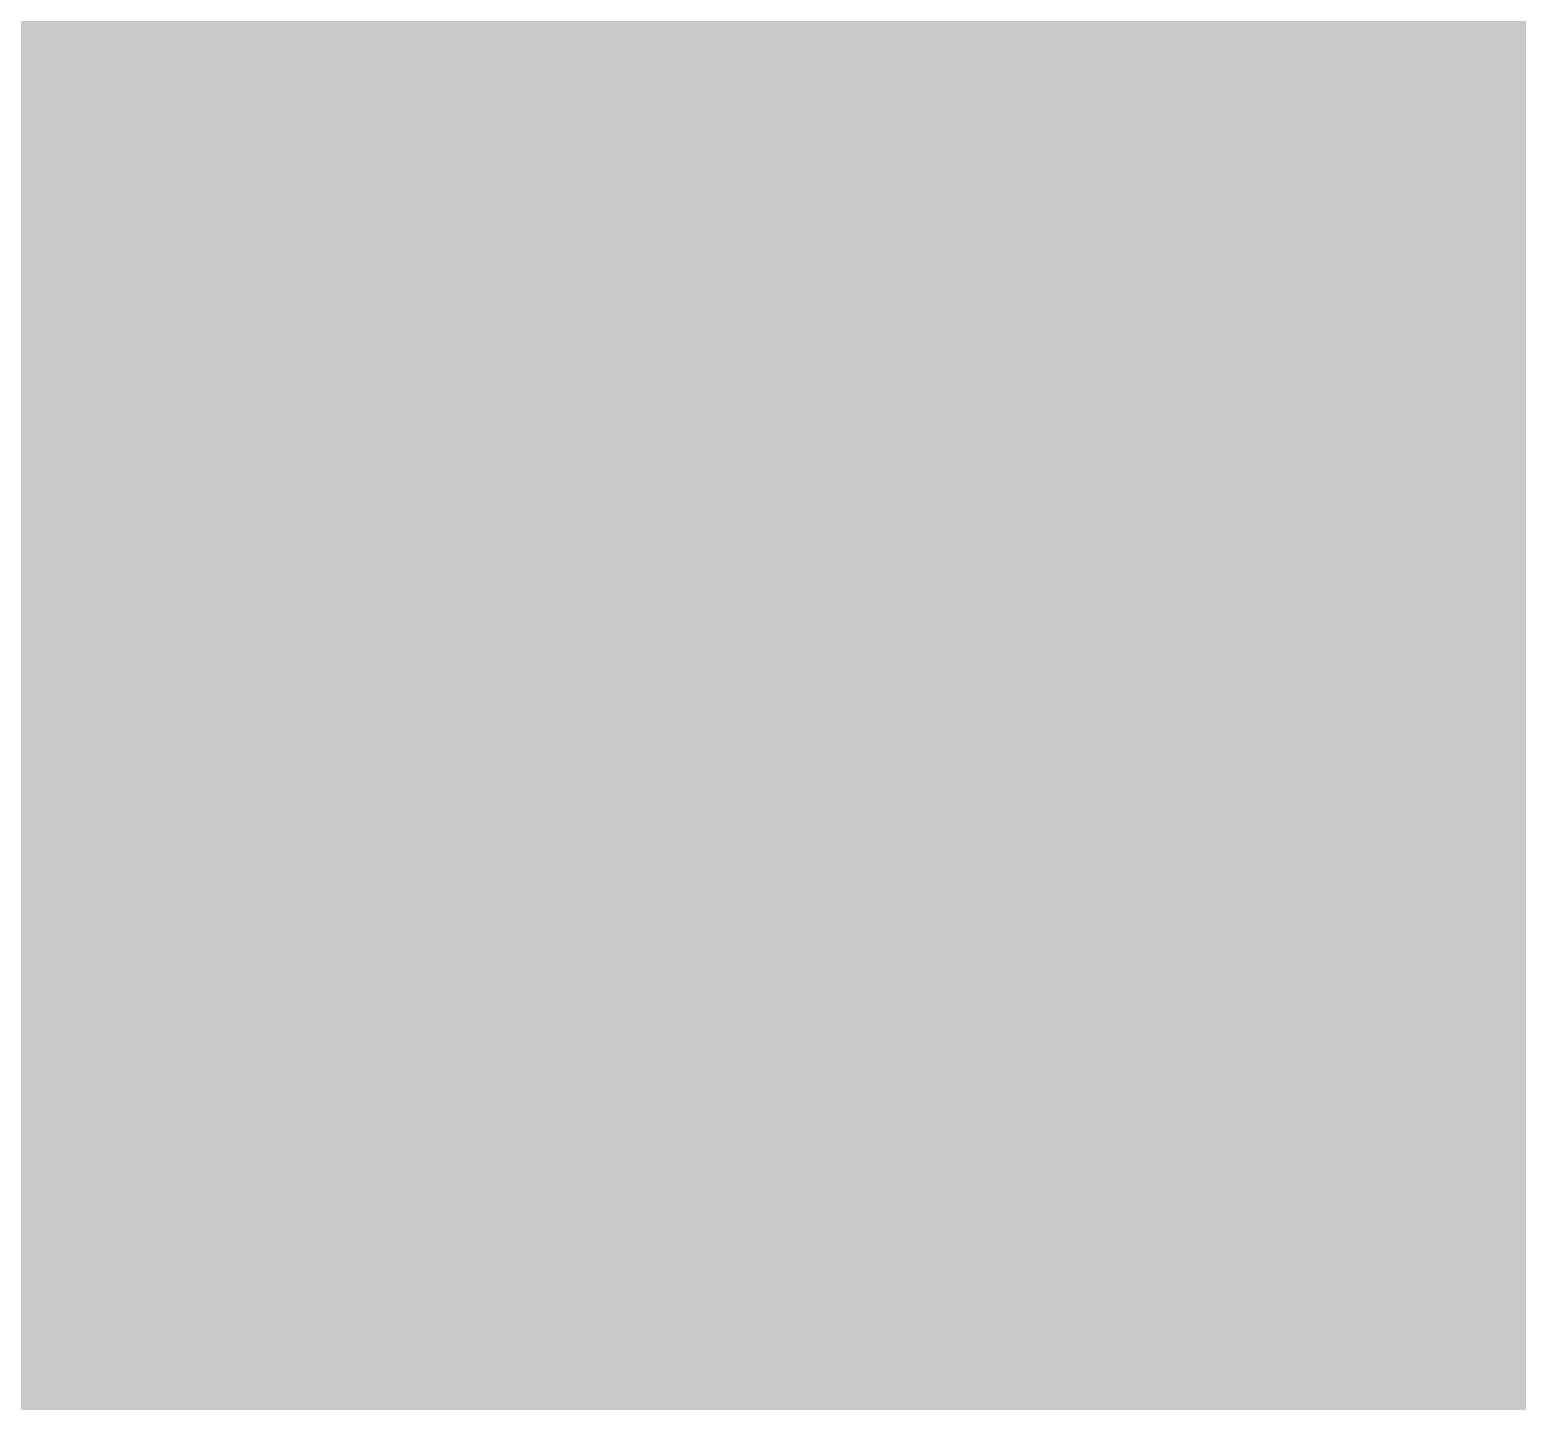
# Model space of a CAD drawing. Header units: inches. Extents: x -162 to 906, y 35 to 488.
# Drawn here: x 428.0595 to 428.2187, y 174.6402 to 174.7869 of the extents above; entities that cross this region are included whole.
import ezdxf

# ---------------------------------------------------------------- set-up
doc = ezdxf.new("R2010")
doc.units = ezdxf.units.IN
doc.header["$LTSCALE"] = 0.02
doc.header["$MEASUREMENT"] = 0
doc.set_wipeout_variables(frame=1)
for name, color, linetype, true_color in [('cars', 7, 'Continuous', 0xf7f7f7), ('green bed', 7, 'Continuous', 0x145200), ('parking hatch', 7, 'Continuous', 0x2a554a), ('walking pavers', 7, 'Continuous', 0xf7f7f7)]:
    doc.layers.add(name, color=color, linetype=linetype, true_color=true_color)

# ---------------------------------------------------------------- blocks, each defined once
blk = doc.blocks.new('CAR34')
blk.add_wipeout([(33.9272, 117.4653), (33.9846, 127.7861), (32.7412, 148.3729), (29.4265, 170.1045), (29.1349, 170.6342), (26.6724, 174.1652), (25.1344, 174.872), (0.3041, 177.751), (-0.3156, 177.7497), (-26.2714, 174.7401), (-27.3668, 173.846), (-28.9618, 171.7209), (-29.8263, 168.0993), (-30.7182, 163.155), (-31.4316, 158.6814), (-32.1174, 153.7382), (-33.1982, 143.5186), (-33.8128, 133.7059), (-33.997, 126.9372), (-33.9584, 118.7211), (-33.7288, 112.3153), (-33.0989, 103.1924), (-38.3455, 102.7274), (-37.862, 99.5596), (-33.0542, 100.2935), (-33.0395, 95.8801), (-33.0233, 91.026), (-33.1797, 87.3178), (-33.1797, 83.8407), (-33.1797, 80.3636), (-33.0152, 77.4022), (-33.4625, 71.7615), (-33.7203, 67.4165), (-34.0232, 57.8362), (-33.9433, 47.57), (-33.7323, 42.1506), (-33.3678, 36.2278), (-32.4246, 26.1504), (-31.3614, 18.0006), (-30.0246, 12.0204), (-27.5387, 9.6663), (-23.2259, 8.5334), (-17.9047, 7.5805), (-11.3536, 6.7524), (-3.865, 6.2628), (3.4542, 6.2499), (13.1708, 6.9444), (19.8606, 7.9012), (22.6614, 8.4203), (24.2821, 8.753), (26.1733, 9.1718), (27.1563, 9.4892), (29.2322, 10.9446), (30.7617, 14.1321), (31.3227, 17.7381), (32.0104, 22.7226), (32.6077, 27.807), (33.087, 32.7343), (33.4112, 36.8292), (33.7005, 41.5279), (33.9787, 48.9656), (33.9484, 54.1787), (34.0232, 57.8362), (33.9558, 61.3026), (33.8868, 63.5423), (33.6826, 68.1408), (33.5124, 71.0118), (32.9792, 77.7959), (33.1664, 88.7353), (33.0542, 100.2935), (38.044, 99.7826), (38.3455, 102.7274), (33.0761, 102.9368), (33.0711, 105.3825)])

msp = doc.modelspace()

# ---------------------------------------------------------------- hatches: boundary and pattern name
at = {"layer": 'green bed'}
h = msp.add_hatch(dxfattribs=at)
h.set_pattern_fill('GRASS', color=98, scale=2)
edge = h.paths.add_edge_path()
edge.add_arc((544.36154, -96.65123), 162.99425, 95.5894719, 114.2394413)
edge.add_line((477.44412, 51.97307), (477.44412, 51.14071))
edge.add_line((477.44412, 51.14071), (468.49075, 51.14071))
edge.add_line((468.49075, 51.14071), (468.49075, 46.64071))
edge.add_line((468.49075, 46.64071), (568.07265, 46.64071))
edge.add_line((568.07265, 46.64071), (568.07265, 246.42071))
edge.add_line((568.07265, 246.42071), (368.29265, 246.42071))
edge.add_line((368.29265, 246.42071), (368.29265, 230.22071))
edge.add_line((368.29265, 230.22071), (372.79265, 230.22071))
edge.add_line((372.79265, 230.22071), (372.79265, 237.8129))
edge.add_line((372.79265, 237.8129), (559.73179, 237.8129))
edge.add_line((559.73179, 237.8129), (559.73179, 81.85082))
edge.add_line((559.73179, 81.85082), (551.53263, 81.85082))
edge.add_arc((525.60788, 94.09322), 28.67, 275.761304, 334.722007, ccw=False)
at = {"layer": 'walking pavers'}
h = msp.add_hatch(dxfattribs=at)
h.set_pattern_fill('ANSI37', color=35, scale=4)
edge = h.paths.add_edge_path(flags=16)
edge.add_line((438.65548, 182.00543), (426.16652, 196.05422))
edge.add_arc((428.88156, 197.66596), 3.1574, 52.75561, 210.69472, ccw=False)
edge.add_line((430.79247, 200.17944), (443.29422, 186.11625))
edge.add_arc((440.57419, 184.51296), 3.1574, -127.42244, 30.51667, ccw=False)
edge = h.paths.add_edge_path(flags=16)
edge.add_arc((407.41873, 201.13895), 2.18351, 235.37938, 287.47357, ccw=False)
edge.add_line((406.17819, 199.34206), (397.81398, 207.75562))
edge.add_arc((414.77946, 199.05495), 19.06644, 95.890633, 152.849195, ccw=False)
edge.add_line((412.82267, 218.02071), (423.23628, 218.02071))
edge.add_arc((417.9712, 201.8011), 17.05277, 34.332807, 72.015977, ccw=False)
edge.add_line((432.05296, 211.41884), (408.07436, 199.05619))
edge = h.paths.add_edge_path(flags=17)
edge.add_arc((431.06396, 214.55337), 3.79872, 348.154, 388.11351)
edge.add_arc((431.06396, 214.55337), 3.79872, -11.846, 28.11351, ccw=False)
edge = h.paths.add_edge_path()
edge.add_arc((431.55989, 216.08672), 0.70876, 228.07289, 273.13456, ccw=False)
edge.add_arc((331.39605, 100.36187), 152.34375, 49.1275671, 51.0531948)
edge.add_arc((1884.70042, 2081.66278), 2365.27373, 231.84938118, 231.95899991, ccw=False)
edge.add_arc((420.22258, 217.03404), 5.70716, 53.74316, 86.72099)
edge.add_line((420.54902, 222.73186), (412.58959, 222.82071))
edge.add_arc((414.77517, 199.06038), 23.86065, 95.255523, 161.443433)
edge.add_line((392.15504, 206.65381), (403.3457, 195.38298))
edge.add_arc((402.92108, 194.74632), 0.76528, 7.85772, 56.29888, ccw=False)
edge.add_arc((408.13514, 213.20123), 18.88356, 256.351122, 277.179006)
edge.add_line((410.49502, 194.4657), (411.67783, 195.63981))
edge.add_line((411.67783, 195.63981), (414.13924, 193.1598))
edge.add_line((414.13924, 193.1598), (414.30125, 193.29588))
edge.add_line((414.30125, 193.29588), (434.93319, 172.62984))
edge.add_line((434.93319, 172.62984), (430.51759, 168.25599))
edge.add_line((430.51759, 168.25599), (434.01039, 164.71814))
edge.add_arc((432.94288, 163.66437), 1.5, 0, 44.62924, ccw=False)
edge.add_line((434.44288, 163.66437), (434.44288, 160.29068))
edge.add_arc((435.26518, 173.50451), 13.23939, 266.439075, 312.622604)
edge.add_arc((473.39473, 158.14697), 29.7, 153.520951, 169.101047, ccw=False)
edge.add_arc((447.72724, 171.41216), 0.91719, 20.31759, 181.42659, ccw=False)
edge.add_arc((468.39473, 157.94169), 24.13435, 113.717421, 145.156223, ccw=False)
edge.add_arc((459.83032, 181.96481), 2.24065, 223.06306, 239.32635, ccw=False)
edge.add_arc((456.20731, 180.1986), 2, 6.78499, 11.68499)
edge.add_arc((458.17409, 180.82487), 0.22136, 82.0841, 267.8697, ccw=False)
edge.add_arc((468.39473, 153.14697), 29.7, 97.510889, 110.066031, ccw=False)
edge.add_arc((456.61777, 188.42836), 9.81775, 323.526158, 343.36971)
edge.add_line((466.02486, 185.61857), (463.83465, 185.61857))
edge.add_arc((463.89443, 187.32677), 1.70925, 216.43768, 267.99561, ccw=False)
edge.add_line((462.51933, 186.31157), (459.35004, 189.46853))
edge.add_line((459.35004, 189.46853), (454.92582, 185.12622))
edge.add_line((454.92582, 185.12622), (433.56291, 206.40598))
edge.add_line((433.56291, 206.40598), (433.58742, 206.42796))
edge.add_line((433.58742, 206.42796), (431.58076, 208.42074))
edge.add_arc((427.00045, 211.91168), 5.75898, 322.686772, 397.018627)

# ---------------------------------------------------------------- next in the draw order: block references
at = {"layer": 'cars', "xscale": 0.02937435539639899, "yscale": 0.02937435539639899, "zscale": 0.02937435539639899, "rotation": 314.5300433894739}
msp.add_blockref('CAR34', (427.84134, 171.43411), dxfattribs=at)

# ---------------------------------------------------------------- next in the draw order: hatches: boundary and pattern name
at = {"layer": 'parking hatch', "true_color": 0xa1a1a1}
h = msp.add_hatch(color=253, dxfattribs=at)
h.dxf.hatch_style = 1
h.paths.add_polyline_path([(430.83706, 176.26336), (429.00603, 178.10154), (428.62442, 177.72142), (428.72835, 177.61708), (428.30326, 177.19365), (428.19933, 177.29798), (425.46345, 174.57274), (425.56931, 174.46647), (425.14438, 174.04319), (426.86956, 172.31128)])
h.paths.add_polyline_path([(428.07063, 174.84475), (427.58356, 175.33373), (427.29156, 175.04287), (427.77864, 174.55389)], flags=24)

# ---------------------------------------------------------------- next in the draw order: block references
at = {"layer": 'cars', "xscale": 0.02937435539639899, "yscale": 0.02937435539639899, "zscale": 0.02937435539639899, "rotation": 314.5300433894739}
msp.add_blockref('CAR34', (424.17541, 175.11435), dxfattribs=at)

doc.saveas('drawing.dxf')
